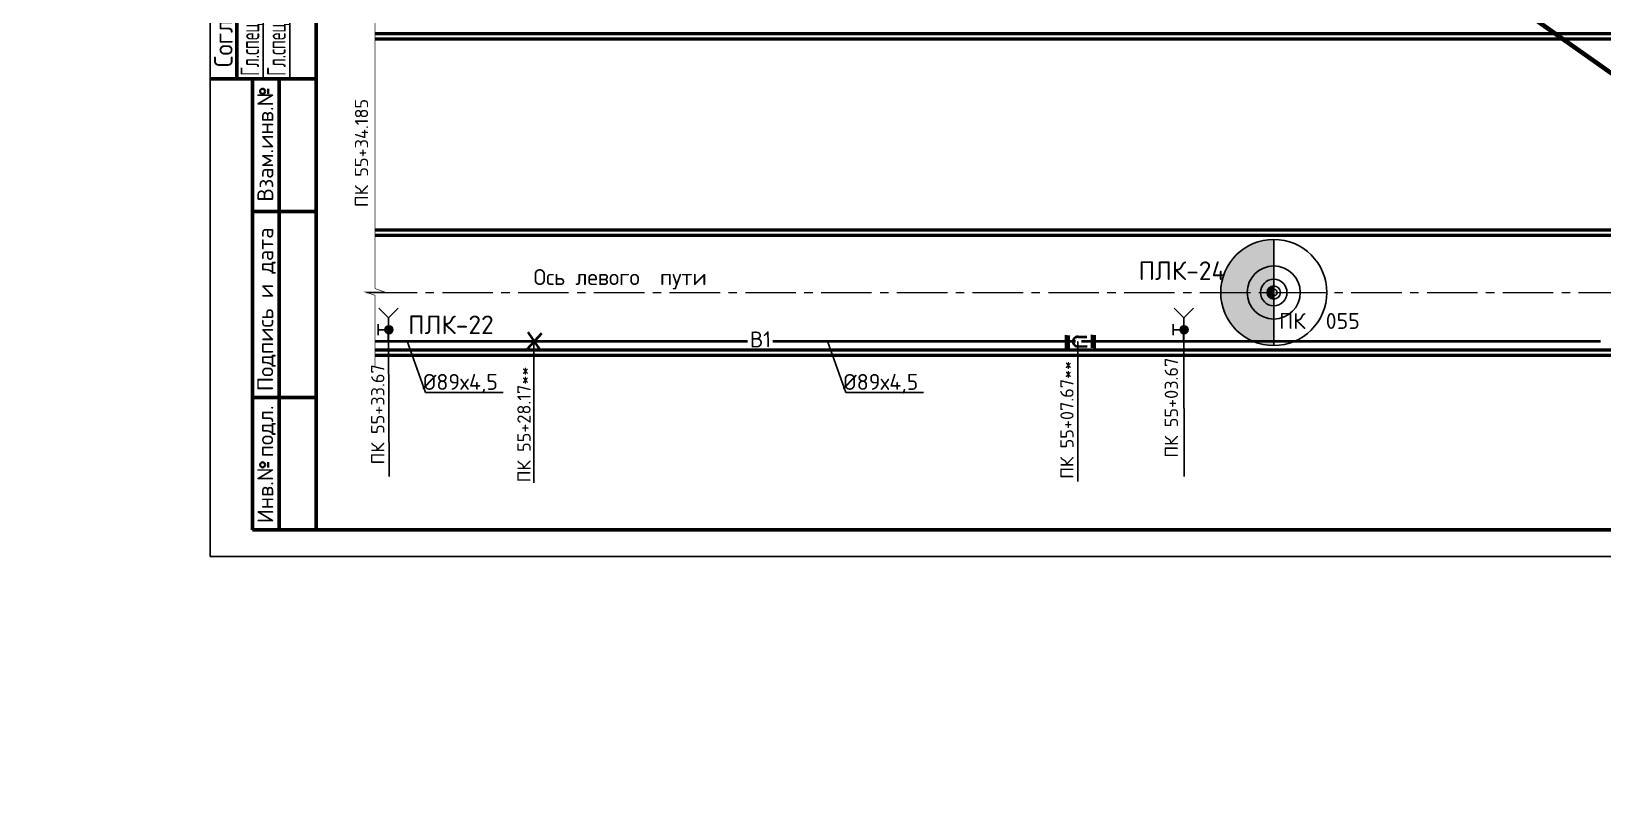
# Paper-space layout 'л2-л8' of a CAD drawing. Header units: millimetres. Extents: x 10032 to 18918, y -3051 to 627.
# Drawn here: x 16467.2 to 16763.6, y -1425.1 to -1280 of the extents above; entities that cross this region are included whole.
import ezdxf
from ezdxf.enums import TextEntityAlignment as Align

# ---------------------------------------------------------------- set-up
doc = ezdxf.new("R2010")
doc.units = ezdxf.units.MM
doc.header["$LTSCALE"] = 0.5
doc.linetypes.add('CENTER2', pattern=[28.575, 19.05, -3.175, 3.175, -3.175])
for name, color, linetype in [('1_NADPIS', 7, 'Continuous'), ('3_RAZMER', 7, 'Continuous'), ('3_Текст', 7, 'Continuous'), ('FORMAT', 7, 'Continuous'), ('ВК_надписи', 7, 'Continuous'), ('ВК_сети', 4, 'Continuous'), ('ГТ_ПК', 2, 'Continuous'), ('ГТ_ПК @ 0.25', 2, 'Continuous'), ('ГТ_ПК @ 0.5', 2, 'Continuous'), ('ГТ_ПК @ 1', 2, 'Continuous'), ('ГТ_ПК @ 2', 2, 'Continuous'), ('ГТ_ПК @ 4', 2, 'Continuous')]:
    doc.layers.add(name, color=color, linetype=linetype)
for name, color, linetype, lineweight in [('1_PK500', 5, 'Continuous', 35), ('_Формат', 7, 'Continuous', 35), ('А_Дизайн', 16, 'Continuous', 20), ('А_Конструкции', 4, 'Continuous', 50), ('АР_Оси', 242, 'CENTER2', 18)]:
    doc.layers.add(name, color=color, linetype=linetype, lineweight=lineweight)
doc.styles.add('RS-35-10', font='romans.shx', dxfattribs={"height": 3.5})
doc.styles.add('Стандарт ММП', font='isocpeur.ttf')

# ---------------------------------------------------------------- blocks, each defined once
blk = doc.blocks.new('ПК')
at = {"layer": 'ГТ_ПК'}
blk.add_hatch(color=0, dxfattribs=at).paths.add_polyline_path([(0, -2.5, 0.414214), (2.5, 0, 0.414214), (0, 2.5)])
at = {"layer": 'ГТ_ПК', "color": 0}
blk.add_line((0, -2.5), (0, 2.5), dxfattribs=at)
blk.add_circle((0, 0), 2.5, dxfattribs=at)
blk = doc.blocks.new('*U479')
at = {"layer": 'ГТ_ПК @ 0.25', "extrusion": (9.32183e-09, 7.72587e-22, 1), "xscale": 0.2500000000000059, "yscale": 0.2500000000000053, "zscale": 0.2500000000000053, "rotation": 180}
blk.add_blockref('ПК', (16701.58, -1329.17, 0), dxfattribs=at)
at = {"layer": 'ГТ_ПК @ 0.5', "extrusion": (9.32183e-09, 7.72587e-22, 1), "xscale": 0.5000000000000185, "yscale": 0.5000000000000173, "zscale": 0.5000000000000173, "rotation": 180}
blk.add_blockref('ПК', (16701.58, -1329.17, 0), dxfattribs=at)
at = {"layer": 'ГТ_ПК @ 1', "extrusion": (9.32183e-09, 7.72587e-22, 1), "rotation": 179.9999999999641}
blk.add_blockref('ПК', (16701.58, -1329.17, 0), dxfattribs=at)
at = {"layer": 'ГТ_ПК @ 2', "extrusion": (9.32183e-09, 7.72587e-22, 1), "xscale": 2.000000000000074, "yscale": 2.000000000000069, "zscale": 2.000000000000069, "rotation": 180}
blk.add_blockref('ПК', (16701.58, -1329.17, 0), dxfattribs=at)
at = {"layer": 'ГТ_ПК @ 4', "extrusion": (9.32183e-09, 7.72587e-22, 1), "xscale": 4.000000000000095, "yscale": 4.000000000000085, "zscale": 4.000000000000085, "rotation": 180}
blk.add_blockref('ПК', (16701.58, -1329.17, 0), dxfattribs=at)
blk = doc.blocks.new('_zsog')
at = {"layer": 'FORMAT', "color": 7, "style": 'RS-35-10', "flags": 4}
for tag, p, width in [('ФИ', (-0.76, 20.59), 0.6), ('НО', (-0.76, 0.59), 0.5)]:
    blk.add_attdef(tag, p, '', height=3.5, rotation=90, dxfattribs=dict(at, width=width))
blk = doc.blocks.new('_shtsog')
at = {"layer": '_Формат', "color": 4, "lineweight": 60}
for p, q in [((-20, 65), (0, 65)), ((-15, 0), (-15, 65)), ((-15, 55), (0, 55)), ((-15, 40), (0, 40)), ((-15, 20), (0, 20)), ((-20, 0), (0, 0))]:
    blk.add_line(p, q, dxfattribs=at)
at = {"layer": '_Формат', "color": 7, "lineweight": 25}
for p, q in [((-10, 0), (-10, 65)), ((-5, 0), (-5, 65))]:
    blk.add_line(p, q, dxfattribs=at)
at = {"layer": '_Формат', "color": 7, "style": 'RS-35-10', "width": 0.9}
blk.add_text('Согласовано:', height=3.5, rotation=90, dxfattribs=at).set_placement((-15.77, 2.23))
blk = doc.blocks.new('A$C6DC00112')
at = {"layer": '_Формат', "color": 7, "lineweight": 60}
blk.add_line((-12, 0), (0, 0), dxfattribs=at)
at = {"layer": 'FORMAT', "ltscale": 0.2}
blk.add_blockref('_shtsog', (0, 0), dxfattribs=at)
ref = blk.add_blockref('_zsog', (-10, 0), dxfattribs=at)
ref.add_attrib('НО', 'Гл.спец.ПТЭ', (-10.76, 0.59), dxfattribs={"color": 7, "ltscale": 0.2, "height": 3.5, "rotation": 90, "style": 'RS-35-10', "width": 0.6})
ref.add_attrib('ФИ', 'Казак', (-10.76, 20.59), dxfattribs={"color": 7, "ltscale": 0.2, "height": 3.5, "rotation": 90, "style": 'RS-35-10', "width": 0.6})
ref = blk.add_blockref('_zsog', (-5, 0), dxfattribs=at)
ref.add_attrib('НО', 'Гл.спец.ПЭЛ', (-5.76, 0.59), dxfattribs={"color": 7, "ltscale": 0.2, "height": 3.5, "rotation": 90, "style": 'RS-35-10', "width": 0.6})
ref.add_attrib('ФИ', 'Санюк', (-5.76, 20.59), dxfattribs={"color": 7, "ltscale": 0.2, "height": 3.5, "rotation": 90, "style": 'RS-35-10', "width": 0.6})
at = {"layer": 'FORMAT', "color": 7, "style": 'Стандарт ММП'}
for p in [(-11.02, 55.7), (-6.02, 55.7)]:
    blk.add_text('01.17', height=3, rotation=90, dxfattribs=at).set_placement(p)

psp = doc.layouts.new('л2-л8')

# ---------------------------------------------------------------- hatches: boundary and pattern name
at = {"layer": 'ВК_сети', "ltscale": 0.5}
h = psp.add_hatch(color=5, dxfattribs=at)
h.paths.add_polyline_path([(16535.4214, -1336.182, -0.41421356), (16534.6714, -1336.932), (16534.6714, -1336.182)])
h.paths.add_polyline_path([(16535.4214, -1336.182), (16534.6714, -1336.182), (16534.6714, -1335.432, -0.41421356)])
h.paths.add_polyline_path([(16534.6714, -1336.182), (16534.6714, -1336.932, -0.58408052), (16534.0295, -1335.794)])
h.paths.add_polyline_path([(16534.6714, -1335.432), (16534.6714, -1336.182), (16534.0295, -1335.794, -0.26256208)])
h = psp.add_hatch(color=5, dxfattribs=at)
h.paths.add_polyline_path([(16685.4214, -1336.182, -0.41421356), (16684.6714, -1336.932), (16684.6714, -1336.182)])
h.paths.add_polyline_path([(16685.4214, -1336.182), (16684.6714, -1336.182), (16684.6714, -1335.432, -0.41421356)])
h.paths.add_polyline_path([(16684.6714, -1336.182), (16684.6714, -1336.932, -0.58408052), (16684.0295, -1335.794)])
h.paths.add_polyline_path([(16684.6714, -1335.432), (16684.6714, -1336.182), (16684.0295, -1335.794, -0.26256208)])

# ---------------------------------------------------------------- linework, layer by layer
at = {"layer": '1_NADPIS', "color": 1, "linetype": 'Continuous'}
for p, q in [((16534.7092, -1363.8695, 0), (16534.6089, -1338.1606, 0)), ((16562.0378, -1338.4736), (16562.0378, -1365.0111, 0)), ((16664.6097, -1338.4181, 0), (16664.6097, -1364.8043, 0)), ((16684.7092, -1363.8696, 0), (16684.6089, -1338.1607, 0))]:
    psp.add_line(p, q, dxfattribs=at)
at = {"layer": '_Формат', "color": 7, "lineweight": 25}
for q in [(16500.968, -1081.9281), (18125.4811, -1378.9281), (17378.2322, -1378.9281)]:
    psp.add_line((16500.968, -1378.9281), q, dxfattribs=at)
at = {"layer": '_Формат', "color": 7, "lineweight": 60}
for p, q in [((16520.968, -1373.9281), (16520.968, -1086.9281)), ((16508.968, -1373.9281), (16508.968, -1288.9281)), ((16508.968, -1288.9281), (16520.968, -1288.9281)), ((16513.968, -1373.9281), (16513.968, -1288.9281)), ((16508.968, -1313.9281), (16520.968, -1313.9281)), ((16508.968, -1348.9281), (16520.968, -1348.9281)), ((16520.968, -1373.9281), (16508.968, -1373.9281)), ((16520.968, -1373.9281), (16508.968, -1373.9281)), ((16520.968, -1373.9281), (18373.048, -1373.9281))]:
    psp.add_line(p, q, dxfattribs=at)
at = {"layer": '_Формат', "ltscale": 0.5}
for p, q in [((16511.8933, -1290.779), (16511.8933, -1291.7331)), ((16511.8933, -1361.1727), (16511.8933, -1362.1268))]:
    psp.add_line(p, q, dxfattribs=at)
for centre in [(16510.8667, -1291.256), (16510.8667, -1361.6498)]:
    psp.add_circle(centre, 0.4775, dxfattribs=at)
at = {"layer": 'Defpoints', "color": 6, "linetype": 'Continuous', "lineweight": 140}
psp.add_line((16467.2489, -1077.1894), (18599.244, -2584.2309), dxfattribs=at)
at = {"layer": 'А_Дизайн', "ltscale": 0.125, "const_width": 0.12, "elevation": 0}
for points in [[(16532.0354, -1283.0559), (16532.0354, -1270.0829), (16530.2314, -1269.4889), (16533.9035, -1269.4863), (16532.0354, -1268.8173), (16532.0354, -1255.9448)], [(16532.0354, -1343.0922), (16532.0354, -1329.6829), (16530.2314, -1329.0889), (16533.9035, -1329.0863), (16532.0354, -1328.4173), (16532.0354, -1283.0559)]]:
    psp.add_lwpolyline(points, dxfattribs=at)
at = {"layer": 'А_Конструкции'}
for p, q in [((16532.0354, -1280.3704), (17913.7462, -1280.3703)), ((16532.0354, -1281.3704), (17913.7462, -1281.3703)), ((16532.0354, -1317.3703), (17913.7462, -1317.3703)), ((16532.0354, -1318.3703), (17913.7462, -1318.3703)), ((16532.0354, -1339.9704), (17913.7462, -1339.9703)), ((16532.0354, -1340.9704), (17913.7462, -1340.9703))]:
    psp.add_line(p, q, dxfattribs=at)
at = {"layer": 'АР_Оси', "color": 7}
psp.add_line((16530.4789, -1329.1704), (17912.1897, -1329.1704), dxfattribs=at)
at = {"layer": 'ВК_надписи'}
for p, q in [((16538.1432, -1338.362, 0), (16541.5954, -1347.9931, 0)), ((16617.4334, -1338.362, 0), (16620.8857, -1347.9931, 0)), ((16541.5954, -1347.9931, 0), (16556.2349, -1347.9931, 0)), ((16620.8857, -1347.9931, 0), (16635.5251, -1347.9931, 0))]:
    psp.add_line(p, q, dxfattribs=at)
at = {"layer": 'ВК_сети', "color": 5, "ltscale": 0.5}
for p, q in [((16534.6097, -1333.9232), (16532.7855, -1332.099)), ((16534.6097, -1333.9232), (16536.4339, -1332.099)), ((16684.6097, -1333.9232, 0), (16682.7855, -1332.099, 0)), ((16684.6097, -1333.9232, 0), (16686.4339, -1332.099, 0)), ((16532.6418, -1337.2136, 0), (16532.6418, -1335.1518)), ((16532.6418, -1336.1827, 0), (16534.6714, -1336.1827, 0)), ((16534.6097, -1333.9232, 0), (16534.6097, -1338.3619)), ((16682.6418, -1337.2136, 0), (16682.6418, -1335.1518, 0)), ((16682.6418, -1336.1827, 0), (16684.6714, -1336.1827, 0)), ((16684.6097, -1333.9232, 0), (16684.6097, -1338.3619, 0))]:
    psp.add_line(p, q, dxfattribs=at)
at = {"layer": 'ВК_сети', "color": 1, "lineweight": 30, "ltscale": 0.5, "extrusion": (-3.27269e-07, -1.1423e-06, 1)}
for p, q in [((16534.6097, -1338.3619), (16534.6097, -1335.407, 0)), ((16684.6097, -1338.3619, 0), (16684.6097, -1335.407, 0))]:
    psp.add_line(p, q, dxfattribs=at)
at = {"layer": 'ВК_сети', "color": 5, "lineweight": 40, "ltscale": 0.5}
for p, q in [((16563.4878, -1336.8661, 0), (16560.7317, -1339.8577, 0)), ((16563.2433, -1340.0506, 0), (16560.9761, -1336.6733, 0)), ((16662.3461, -1337.2044, 0), (16662.3765, -1339.687, 0)), ((16662.8425, -1337.2645, 0), (16662.8729, -1339.747, 0)), ((16664.6656, -1337.5199, 0), (16666.3364, -1337.4994, 0)), ((16664.6876, -1339.3148, 0), (16666.3584, -1339.2943, 0)), ((16667.2457, -1337.1444, 0), (16667.2761, -1339.6269, 0)), ((16667.742, -1337.2044, 0), (16667.7725, -1339.687, 0))]:
    psp.add_line(p, q, dxfattribs=at)
at = {"layer": 'ВК_сети', "color": 2, "lineweight": 40, "ltscale": 0.5, "elevation": 0}
for points in [[(16532.0354, -1338.362), (16602.3157, -1338.362)], [(16607.116, -1338.362), (16664.1932, -1338.362)], [(16665.3386, -1338.362), (16763.2287, -1338.362)]]:
    psp.add_lwpolyline(points, dxfattribs=at)
at = {"layer": 'ВК_сети', "color": 5, "ltscale": 0.5}
for centre in [(16534.6714, -1336.182, 0), (16684.6714, -1336.182, 0)]:
    psp.add_circle(centre, 0.75, dxfattribs=at)
at = {"layer": 'ВК_сети', "color": 5, "lineweight": 40, "ltscale": 0.5}
psp.add_arc((16664.6097, -1338.4181, 0), 0.9, 86.442581, 274.961833, dxfattribs=at)

# ---------------------------------------------------------------- block references
at = {"layer": '3_RAZMER', "color": 1, "lineweight": 30}
psp.add_blockref('A$C6DC00112', (16520.968, -1288.9281), dxfattribs=at)
at = {"layer": 'ГТ_ПК', "color": 6, "linetype": 'Continuous', "lineweight": 120}
psp.add_blockref('*U479', (0, 0), dxfattribs=at)

# ---------------------------------------------------------------- texts
at = {"layer": '1_NADPIS', "linetype": 'Continuous', "lineweight": 30, "style": 'Стандарт ММП'}
psp.add_text('ПК 55+34.185', height=2.5, rotation=90, dxfattribs=at).set_placement((16530.7627, -1313.078, 0))
at = {"layer": '1_NADPIS', "linetype": 'Continuous', "style": 'Стандарт ММП'}
for s, p in [('ПЛК-24', (16676.0874, -1326.8062, 0)), ('ПЛК-22', (16538.3145, -1337.0045, 0))]:
    psp.add_text(s, height=3.5, rotation=360, dxfattribs=at).set_placement(p)
at = {"layer": '1_NADPIS', "color": 1, "linetype": 'Continuous', "style": 'Стандарт ММП'}
for s, p in [(' ПК 55+07.67**', (16663.82, -1365.873, 0)), ('ПК 55+03.67', (16683.5131, -1360.288)), ('ПК 55+33.67', (16533.8287, -1361.5723, 0)), ('ПК 55+28.17**', (16561.4072, -1364.9489, 0))]:
    psp.add_text(s, height=2.5, rotation=90, dxfattribs=at).set_placement(p)
at = {"layer": '1_PK500', "style": 'Стандарт ММП'}
psp.add_text('В1', height=3, rotation=0.560426, dxfattribs=at).set_placement((16602.7773, -1339.5296, 0))
at = {"layer": '3_Текст', "color": 255, "style": 'Стандарт ММП'}
psp.add_text('Ось левого  пути', height=3, dxfattribs=at).set_placement((16561.9701, -1327.7663, -0.0004))
at = {"layer": '_Формат', "color": 7, "lineweight": 25, "style": 'Стандарт ММП'}
for s, p in [('Взам.инв.N', (16512.8658, -1312.0381)), ('Подпись и дата', (16512.8658, -1347.7397))]:
    psp.add_text(s, height=3, rotation=90, dxfattribs=at).set_placement(p)
psp.add_text('Инв.N подл.', height=3, rotation=90, dxfattribs=at).set_placement((16512.8658, -1361.5483), align=Align.CENTER)
at = {"layer": 'ВК_надписи', "lineweight": 30, "ltscale": 0.5, "style": 'Стандарт ММП'}
for p in [(16541.0346, -1347.5219, 0), (16620.3248, -1347.5219, 0)]:
    psp.add_text('%%C89х4,5', height=3, dxfattribs=at).set_placement(p)
at = {"layer": 'ВК_надписи', "insert": (16710.2084, -1336.0445), "char_height": 3, "attachment_point": 8, "style": 'Стандарт ММП'}
psp.add_mtext('ПК  055', dxfattribs=at)

doc.saveas('drawing.dxf')
